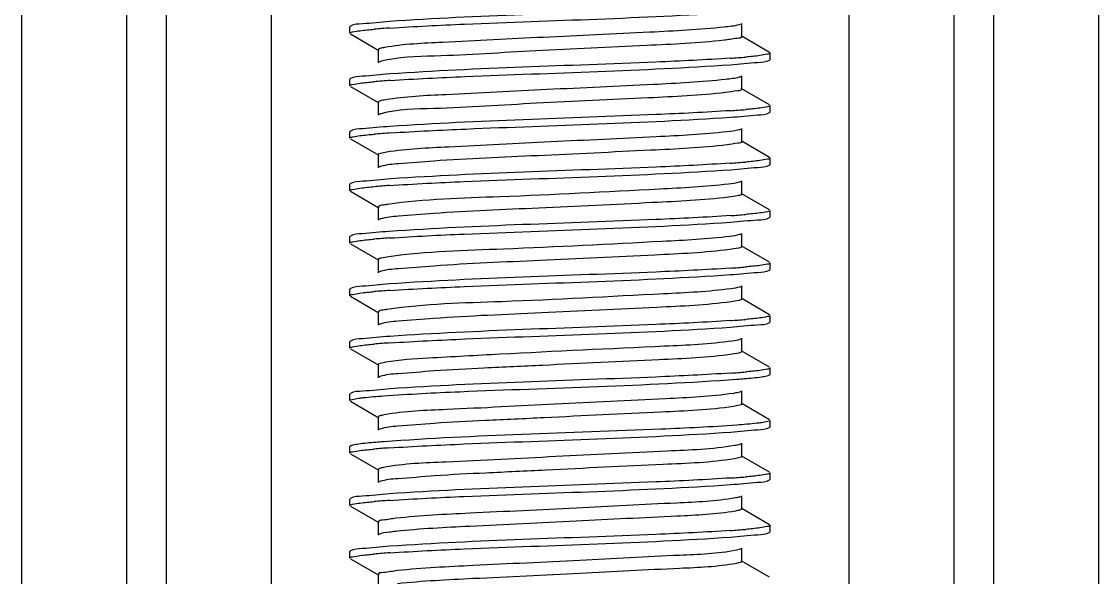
# Model space of a CAD drawing. Extents: x 27938 to 650306, y -92720 to 1524912.
# Drawn here: x 300564.7 to 301052.9, y 806665.5 to 806917.8 of the extents above; entities that cross this region are included whole.
import ezdxf

# ---------------------------------------------------------------- set-up
doc = ezdxf.new("R2010")
doc.units = 0
doc.header["$LTSCALE"] = 1000
doc.header["$MEASUREMENT"] = 0

msp = doc.modelspace()

# ---------------------------------------------------------------- linework, layer by layer
at = {"linetype": 'Continuous'}
for p, q in [((300564.69, 810344.87), (300564.69, 805603.84)), ((300612.32, 810344.87), (300612.32, 805603.84)), ((300630.18, 810344.87), (300630.18, 805603.84)), ((300677.8, 810344.87), (300677.8, 805603.84)), ((300939.75, 810344.87), (300939.75, 805603.84)), ((300987.37, 810344.87), (300987.37, 805603.84)), ((301005.23, 810344.87), (301005.23, 805603.84)), ((301052.86, 810344.87), (301052.86, 805603.84)), ((300713.75, 806915.65), (300713.52, 806915.39)), ((300713.52, 806912.41), (300713.52, 806915.39)), ((300713.52, 806912.41), (300713.52, 806915.39)), ((300891.14, 806910.93), (300891.14, 806916.88)), ((300713.75, 806912.15), (300726.67, 806904.67)), ((300903.8, 806903.74), (300890.88, 806911.23)), ((300726.41, 806904.97), (300726.41, 806899.02)), ((300904.03, 806900.51), (300904.03, 806903.48)), ((300904.03, 806900.51), (300904.03, 806903.48)), ((300903.8, 806900.25), (300904.03, 806900.51)), ((300713.75, 806891.84), (300713.52, 806891.58)), ((300713.52, 806888.6), (300713.52, 806891.58)), ((300713.52, 806888.6), (300713.52, 806891.58)), ((300891.14, 806887.11), (300891.14, 806893.07)), ((300713.75, 806888.34), (300726.67, 806880.86)), ((300903.8, 806879.93), (300890.88, 806887.41)), ((300726.41, 806881.16), (300726.41, 806875.21)), ((300904.03, 806876.69), (300904.03, 806879.67)), ((300904.03, 806876.69), (300904.03, 806879.67)), ((300903.8, 806876.43), (300904.03, 806876.69)), ((300891.14, 806863.3), (300891.14, 806869.25)), ((300713.75, 806868.03), (300713.52, 806867.76)), ((300713.52, 806864.79), (300713.52, 806867.76)), ((300713.52, 806864.79), (300713.52, 806867.76)), ((300713.75, 806864.53), (300726.67, 806857.04)), ((300903.8, 806856.12), (300890.88, 806863.6)), ((300726.41, 806857.35), (300726.41, 806851.39)), ((300904.03, 806852.88), (300904.03, 806855.86)), ((300904.03, 806852.88), (300904.03, 806855.86)), ((300903.8, 806852.62), (300904.03, 806852.88)), ((300891.14, 806839.49), (300891.14, 806845.44)), ((300713.75, 806844.21), (300713.52, 806843.95)), ((300713.52, 806840.97), (300713.52, 806843.95)), ((300713.52, 806840.97), (300713.52, 806843.95)), ((300713.75, 806840.71), (300726.67, 806833.23)), ((300903.8, 806832.31), (300890.88, 806839.79)), ((300726.41, 806833.53), (300726.41, 806827.58)), ((300904.03, 806829.07), (300904.03, 806832.05)), ((300904.03, 806829.07), (300904.03, 806832.05)), ((300903.8, 806828.81), (300904.03, 806829.07)), ((300713.75, 806820.4), (300713.52, 806820.14)), ((300891.14, 806815.67), (300891.14, 806821.63)), ((300713.52, 806817.16), (300713.52, 806820.14)), ((300713.52, 806817.16), (300713.52, 806820.14)), ((300713.75, 806816.9), (300726.67, 806809.42)), ((300903.8, 806808.49), (300890.88, 806815.98)), ((300726.41, 806809.72), (300726.41, 806803.77)), ((300904.03, 806805.26), (300904.03, 806808.23)), ((300904.03, 806805.26), (300904.03, 806808.23)), ((300903.8, 806804.99), (300904.03, 806805.26)), ((300713.75, 806796.59), (300713.52, 806796.33)), ((300713.52, 806793.35), (300713.52, 806796.33)), ((300713.52, 806793.35), (300713.52, 806796.33)), ((300891.14, 806791.86), (300891.14, 806797.81)), ((300713.75, 806793.09), (300726.67, 806785.61)), ((300903.8, 806784.68), (300890.88, 806792.16)), ((300726.41, 806785.91), (300726.41, 806779.95)), ((300903.8, 806781.18), (300904.03, 806781.44)), ((300904.03, 806781.44), (300904.03, 806784.42)), ((300904.03, 806781.44), (300904.03, 806784.42)), ((300713.75, 806772.77), (300713.52, 806772.51)), ((300713.52, 806769.54), (300713.52, 806772.51)), ((300713.52, 806769.54), (300713.52, 806772.51)), ((300891.14, 806768.05), (300891.14, 806774)), ((300713.75, 806769.28), (300726.67, 806761.79)), ((300903.8, 806760.87), (300890.88, 806768.35)), ((300726.41, 806762.1), (300726.41, 806756.14)), ((300903.8, 806757.37), (300904.03, 806757.63)), ((300904.03, 806757.63), (300904.03, 806760.61)), ((300904.03, 806757.63), (300904.03, 806760.61)), ((300713.75, 806748.96), (300713.52, 806748.7)), ((300713.52, 806745.72), (300713.52, 806748.7)), ((300713.52, 806745.72), (300713.52, 806748.7)), ((300891.14, 806744.24), (300891.14, 806750.19)), ((300713.75, 806745.46), (300726.67, 806737.98)), ((300903.8, 806737.05), (300890.88, 806744.54)), ((300726.41, 806738.28), (300726.41, 806732.33)), ((300727.11, 806732.82), (300726.67, 806732.63)), ((300903.8, 806733.56), (300904.03, 806733.82)), ((300904.03, 806733.82), (300904.03, 806736.79)), ((300904.03, 806733.82), (300904.03, 806736.79)), ((300713.75, 806725.15), (300713.52, 806724.89)), ((300713.52, 806721.91), (300713.52, 806724.89)), ((300713.52, 806721.91), (300713.52, 806724.89)), ((300891.14, 806720.42), (300891.14, 806726.38)), ((300713.75, 806721.65), (300726.67, 806714.17)), ((300903.8, 806713.24), (300890.88, 806720.72)), ((300726.41, 806714.47), (300726.41, 806708.52)), ((300904.03, 806710), (300904.03, 806712.98)), ((300904.03, 806710), (300904.03, 806712.98)), ((300727.07, 806708.99), (300726.67, 806708.82)), ((300903.8, 806709.74), (300904.03, 806710)), ((300713.75, 806701.34), (300713.52, 806701.07)), ((300713.52, 806698.1), (300713.52, 806701.07)), ((300713.52, 806698.1), (300713.52, 806701.07)), ((300891.14, 806696.61), (300891.14, 806702.56)), ((300713.75, 806697.84), (300726.67, 806690.36)), ((300903.8, 806689.43), (300890.88, 806696.91)), ((300726.41, 806690.66), (300726.41, 806684.7)), ((300904.03, 806686.19), (300904.03, 806689.17)), ((300904.03, 806686.19), (300904.03, 806689.17)), ((300903.8, 806685.93), (300904.03, 806686.19)), ((300891.14, 806672.8), (300891.14, 806678.75)), ((300713.75, 806677.52), (300713.52, 806677.26)), ((300713.52, 806674.29), (300713.52, 806677.26)), ((300713.52, 806674.29), (300713.52, 806677.26)), ((300713.75, 806674.02), (300726.67, 806666.54)), ((300903.8, 806665.62), (300890.88, 806673.1)), ((300726.41, 806666.84), (300726.41, 806660.89))]:
    msp.add_line(p, q, dxfattribs=at)
for centre, radius, start, end in [((300759, 806504.54), 411.16, 93.8191, 94.8056), ((300858.64, 807310.22), 410.02, 273.8293, 274.8033), ((300759.29, 806477.11), 414.79, 93.7945, 94.8061), ((300858.64, 807286.44), 410.06, 273.829, 274.8033), ((300759.68, 806448.44), 419.66, 93.7629, 94.8058), ((300858.68, 807262.12), 409.55, 273.8325, 274.8033), ((300758.74, 806436.34), 407.91, 93.8435, 94.8035), ((300858.81, 807236.6), 407.83, 273.8438, 274.8035), ((300758.82, 806411.61), 408.84, 93.8358, 94.8047), ((300858.7, 807214.21), 409.26, 273.8343, 274.8034), ((300759, 806385.57), 411.06, 93.8198, 94.8056), ((300858.64, 807191.14), 410, 273.8293, 274.8033), ((300759.28, 806358.19), 414.65, 93.7954, 94.806), ((300858.64, 807167.39), 410.07, 273.829, 274.8033), ((300758.74, 806317.28), 407.91, 93.8436, 94.8035), ((300858.82, 807117.48), 407.77, 273.8442, 274.8035), ((300758.81, 806292.59), 408.78, 93.8362, 94.8047), ((300858.7, 807095.11), 409.22, 273.8345, 274.8034), ((300758.99, 806266.6), 410.97, 93.8204, 94.8056)]:
    msp.add_arc(centre, radius, start, end, dxfattribs=at)
for points, knots in [([(300886.07, 806924.93), (300874.78, 806924.16), (300823.25, 806921.68), (300771.66, 806920.49), (300731.47, 806917.75)], [0, 0, 0, 0, 0.219182, 1, 1, 1, 1]), ([(300731.62, 806914.79), (300742.9, 806915.55), (300794.37, 806918.03), (300845.9, 806919.22), (300886.02, 806921.95)], [0, 0, 0, 0, 0.219464, 1, 1, 1, 1]), ([(300713.52, 806912.41), (300713.52, 806912.84), (300715.8, 806913.13), (300716.95, 806913.44), (300718.09, 806913.59)], [0, 0, 0, 0, 0.271583, 1, 1, 1, 1]), ([(300731.47, 806917.75), (300727.37, 806917.48), (300721.62, 806916.68), (300715.35, 806916.57), (300713.75, 806915.65)], [0, 0, 0, 0, 0.690282, 1, 1, 1, 1]), ([(300883.13, 806915.19), (300871.96, 806914), (300844.64, 806912.61), (300802.13, 806910.71), (300762.08, 806908.47), (300737.93, 806907.52), (300729.21, 806905.96)], [0, 0, 0, 0, 0.218541, 0.53186, 0.827656, 1, 1, 1, 1]), ([(300890.88, 806916.58), (300890.59, 806916.41), (300888.03, 806915.68), (300885.41, 806915.44), (300883.13, 806915.19)], [0, 0, 0, 0, 0.126922, 1, 1, 1, 1]), ([(300883.13, 806909.24), (300871.46, 806907.99), (300842.98, 806906.55), (300799.12, 806904.77), (300759.21, 806901.99), (300735.5, 806901.74), (300727.69, 806899.69)], [0, 0, 0, 0, 0.226203, 0.548928, 0.844544, 1, 1, 1, 1]), ([(300891.14, 806910.93), (300891.14, 806910.19), (300887.04, 806910.04), (300885.13, 806909.45), (300883.13, 806909.24)], [0, 0, 0, 0, 0.26668, 1, 1, 1, 1]), ([(300729.21, 806905.96), (300728.51, 806905.84), (300727.72, 806905.65), (300726.42, 806905.26), (300726.41, 806904.97)], [0, 0, 0, 0, 0.71423, 1, 1, 1, 1]), ([(300904.03, 806903.48), (300904.03, 806903.05), (300901.74, 806902.76), (300900.58, 806902.45), (300899.42, 806902.3)], [0, 0, 0, 0, 0.271492, 1, 1, 1, 1]), ([(300727.69, 806899.69), (300727.49, 806899.63), (300727.14, 806899.53), (300726.81, 806899.4), (300726.68, 806899.32)], [0, 0, 0, 0, 0.582774, 1, 1, 1, 1]), ([(300886.02, 806901.12), (300874.76, 806900.35), (300823.29, 806897.87), (300771.76, 806896.68), (300731.62, 806893.95)], [0, 0, 0, 0, 0.219137, 1, 1, 1, 1]), ([(300886.02, 806898.14), (300890.14, 806898.42), (300895.91, 806899.22), (300902.19, 806899.32), (300903.8, 806900.25)], [0, 0, 0, 0, 0.690317, 1, 1, 1, 1]), ([(300731.62, 806893.95), (300727.48, 806893.67), (300721.68, 806892.87), (300715.36, 806892.76), (300713.75, 806891.84)], [0, 0, 0, 0, 0.69044, 1, 1, 1, 1]), ([(300731.84, 806890.99), (300743.14, 806891.75), (300794.53, 806894.22), (300845.98, 806895.42), (300886.02, 806898.14)], [0, 0, 0, 0, 0.21999, 1, 1, 1, 1]), ([(300713.52, 806888.6), (300713.52, 806889.03), (300715.82, 806889.32), (300716.97, 806889.63), (300718.13, 806889.78)], [0, 0, 0, 0, 0.27145, 1, 1, 1, 1]), ([(300883.83, 806891.46), (300872.91, 806890.24), (300845.9, 806888.87), (300803.59, 806886.94), (300763.19, 806884.76), (300738.67, 806883.72), (300729.66, 806882.23)], [0, 0, 0, 0, 0.213445, 0.524835, 0.822565, 1, 1, 1, 1]), ([(300890.88, 806892.76), (300890.61, 806892.61), (300888.29, 806891.92), (300885.9, 806891.69), (300883.83, 806891.46)], [0, 0, 0, 0, 0.129402, 1, 1, 1, 1]), ([(300883.83, 806885.5), (300872.23, 806884.21), (300843.66, 806882.78), (300799.51, 806881), (300759.28, 806878.1), (300735.34, 806878), (300727.56, 806875.84)], [0, 0, 0, 0, 0.223629, 0.547758, 0.845359, 1, 1, 1, 1]), ([(300891.14, 806887.11), (300891.14, 806886.44), (300887.41, 806886.24), (300885.66, 806885.71), (300883.83, 806885.5)], [0, 0, 0, 0, 0.267679, 1, 1, 1, 1]), ([(300729.66, 806882.23), (300728.84, 806882.09), (300727.95, 806881.88), (300726.42, 806881.48), (300726.41, 806881.16)], [0, 0, 0, 0, 0.717972, 1, 1, 1, 1]), ([(300904.03, 806879.67), (300904.03, 806879.24), (300901.74, 806878.95), (300900.58, 806878.64), (300899.42, 806878.49)], [0, 0, 0, 0, 0.27149, 1, 1, 1, 1]), ([(300727.56, 806875.84), (300727.38, 806875.79), (300727.08, 806875.7), (300726.79, 806875.57), (300726.68, 806875.51)], [0, 0, 0, 0, 0.576628, 1, 1, 1, 1]), ([(300886.02, 806877.3), (300874.78, 806876.54), (300823.39, 806874.06), (300771.94, 806872.86), (300731.84, 806870.15)], [0, 0, 0, 0, 0.218917, 1, 1, 1, 1]), ([(300732.14, 806867.2), (300743.45, 806867.96), (300794.75, 806870.42), (300846.12, 806871.61), (300886.05, 806874.33)], [0, 0, 0, 0, 0.220703, 1, 1, 1, 1]), ([(300886.05, 806874.33), (300890.16, 806874.61), (300895.92, 806875.4), (300902.2, 806875.51), (300903.8, 806876.43)], [0, 0, 0, 0, 0.690284, 1, 1, 1, 1]), ([(300731.84, 806870.15), (300727.65, 806869.87), (300721.78, 806869.06), (300715.38, 806868.96), (300713.75, 806868.03)], [0, 0, 0, 0, 0.690671, 1, 1, 1, 1]), ([(300713.52, 806864.79), (300713.52, 806865.23), (300715.85, 806865.51), (300717.02, 806865.83), (300718.19, 806865.98)], [0, 0, 0, 0, 0.271241, 1, 1, 1, 1]), ([(300884.5, 806867.72), (300873.83, 806866.47), (300847.14, 806865.14), (300805.05, 806863.18), (300764.33, 806861.04), (300739.43, 806859.93), (300730.13, 806858.49)], [0, 0, 0, 0, 0.208365, 0.51783, 0.817489, 1, 1, 1, 1]), ([(300890.88, 806868.95), (300890.63, 806868.81), (300888.53, 806868.16), (300886.37, 806867.94), (300884.5, 806867.72)], [0, 0, 0, 0, 0.132064, 1, 1, 1, 1]), ([(300884.5, 806861.77), (300872.99, 806860.42), (300844.33, 806859.09), (300800.05, 806856.86), (300761.93, 806855.34), (300738.27, 806853.4), (300730.13, 806852.78), (300727.45, 806851.99)], [0, 0, 0, 0, 0.220836, 0.546198, 0.845814, 0.946671, 1, 1, 1, 1]), ([(300891.14, 806863.3), (300891.14, 806862.68), (300887.77, 806862.43), (300886.16, 806861.96), (300884.5, 806861.77)], [0, 0, 0, 0, 0.268865, 1, 1, 1, 1]), ([(300730.13, 806858.49), (300729.2, 806858.34), (300728.2, 806858.1), (300726.42, 806857.71), (300726.41, 806857.35)], [0, 0, 0, 0, 0.721099, 1, 1, 1, 1]), ([(300904.03, 806855.86), (300904.03, 806855.42), (300901.74, 806855.14), (300900.58, 806854.83), (300899.43, 806854.68)], [0, 0, 0, 0, 0.271512, 1, 1, 1, 1]), ([(300727.45, 806851.99), (300727.3, 806851.95), (300727.03, 806851.86), (300726.78, 806851.75), (300726.68, 806851.69)], [0, 0, 0, 0, 0.571059, 1, 1, 1, 1]), ([(300731.4, 806843.33), (300742.69, 806844.1), (300794.27, 806846.59), (300845.92, 806847.78), (300886.15, 806850.52)], [0, 0, 0, 0, 0.219066, 1, 1, 1, 1]), ([(300886.05, 806853.49), (300874.85, 806852.73), (300823.55, 806850.26), (300772.18, 806849.04), (300732.14, 806846.36)], [0, 0, 0, 0, 0.218549, 1, 1, 1, 1]), ([(300886.15, 806850.52), (300890.24, 806850.8), (300895.96, 806851.59), (300902.21, 806851.71), (300903.8, 806852.62)], [0, 0, 0, 0, 0.69018, 1, 1, 1, 1]), ([(300732.14, 806846.36), (300727.88, 806846.08), (300721.91, 806845.25), (300715.41, 806845.16), (300713.75, 806844.21)], [0, 0, 0, 0, 0.690961, 1, 1, 1, 1]), ([(300890.88, 806845.14), (300890.65, 806845.01), (300888.77, 806844.4), (300886.81, 806844.19), (300885.13, 806843.98)], [0, 0, 0, 0, 0.134759, 1, 1, 1, 1]), ([(300713.52, 806840.97), (300713.52, 806841.41), (300715.8, 806841.69), (300716.95, 806842), (300718.1, 806842.15)], [0, 0, 0, 0, 0.271599, 1, 1, 1, 1]), ([(300885.13, 806843.98), (300874.72, 806842.71), (300840.16, 806841.06), (300788.73, 806838.13), (300747.5, 806837.21), (300730.64, 806834.75)], [0, 0, 0, 0, 0.2033, 0.669699, 1, 1, 1, 1]), ([(300885.13, 806838.03), (300873.73, 806836.63), (300845.03, 806835.33), (300800.53, 806833.05), (300762.04, 806831.55), (300738.19, 806829.57), (300730.01, 806828.97), (300727.35, 806828.15)], [0, 0, 0, 0, 0.21788, 0.544381, 0.846087, 0.947243, 1, 1, 1, 1]), ([(300891.14, 806839.49), (300891.14, 806838.93), (300888.11, 806838.63), (300886.64, 806838.22), (300885.13, 806838.03)], [0, 0, 0, 0, 0.269913, 1, 1, 1, 1]), ([(300730.64, 806834.75), (300730.03, 806834.66), (300728.83, 806834.32), (300726.42, 806834.39), (300726.41, 806833.53)], [0, 0, 0, 0, 0.421563, 1, 1, 1, 1]), ([(300904.03, 806832.05), (300904.03, 806831.61), (300901.75, 806831.33), (300900.6, 806831.02), (300899.46, 806830.87)], [0, 0, 0, 0, 0.271607, 1, 1, 1, 1]), ([(300727.35, 806828.15), (300727.22, 806828.11), (300726.99, 806828.03), (300726.77, 806827.93), (300726.68, 806827.88)], [0, 0, 0, 0, 0.566019, 1, 1, 1, 1]), ([(300886.15, 806829.69), (300874.87, 806828.92), (300823.28, 806826.43), (300771.64, 806825.24), (300731.4, 806822.5)], [0, 0, 0, 0, 0.219044, 1, 1, 1, 1]), ([(300731.47, 806819.53), (300742.75, 806820.29), (300794.28, 806822.78), (300845.88, 806823.97), (300886.07, 806826.7)], [0, 0, 0, 0, 0.21915, 1, 1, 1, 1]), ([(300886.07, 806826.7), (300890.17, 806826.98), (300895.93, 806827.78), (300902.2, 806827.89), (300903.8, 806828.81)], [0, 0, 0, 0, 0.690268, 1, 1, 1, 1]), ([(300731.4, 806822.5), (300727.32, 806822.22), (300721.59, 806821.43), (300715.34, 806821.31), (300713.75, 806820.4)], [0, 0, 0, 0, 0.690198, 1, 1, 1, 1]), ([(300885.74, 806820.25), (300875.59, 806818.94), (300841.35, 806817.31), (300789.89, 806814.42), (300748.4, 806813.38), (300731.18, 806811.02)], [0, 0, 0, 0, 0.198237, 0.663206, 1, 1, 1, 1]), ([(300890.88, 806821.33), (300890.67, 806821.2), (300888.99, 806820.64), (300887.24, 806820.44), (300885.74, 806820.25)], [0, 0, 0, 0, 0.138038, 1, 1, 1, 1]), ([(300713.52, 806817.16), (300713.52, 806817.59), (300715.79, 806817.88), (300716.94, 806818.19), (300718.08, 806818.34)], [0, 0, 0, 0, 0.271633, 1, 1, 1, 1]), ([(300891.14, 806815.67), (300891.14, 806815.16), (300888.45, 806814.84), (300887.09, 806814.47), (300885.74, 806814.29)], [0, 0, 0, 0, 0.271897, 1, 1, 1, 1]), ([(300731.18, 806811.02), (300729.98, 806810.85), (300728.76, 806810.53), (300726.41, 806810.18), (300726.41, 806809.72)], [0, 0, 0, 0, 0.725984, 1, 1, 1, 1]), ([(300885.74, 806814.29), (300874.46, 806812.84), (300845.73, 806811.57), (300801.05, 806809.24), (300762.19, 806807.77), (300738.14, 806805.74), (300729.92, 806805.16), (300727.28, 806804.32)], [0, 0, 0, 0, 0.214764, 0.542299, 0.846146, 0.94769, 1, 1, 1, 1]), ([(300886.07, 806805.87), (300874.79, 806805.1), (300823.25, 806802.62), (300771.66, 806801.43), (300731.47, 806798.69)], [0, 0, 0, 0, 0.21918, 1, 1, 1, 1]), ([(300904.03, 806808.23), (300904.03, 806807.8), (300901.74, 806807.51), (300900.59, 806807.2), (300899.43, 806807.05)], [0, 0, 0, 0, 0.271532, 1, 1, 1, 1]), ([(300727.28, 806804.32), (300727.16, 806804.28), (300726.96, 806804.21), (300726.76, 806804.12), (300726.68, 806804.07)], [0, 0, 0, 0, 0.561464, 1, 1, 1, 1]), ([(300731.61, 806795.72), (300742.89, 806796.49), (300794.36, 806798.97), (300845.9, 806800.16), (300886.02, 806802.89)], [0, 0, 0, 0, 0.21945, 1, 1, 1, 1]), ([(300886.02, 806802.89), (300890.14, 806803.17), (300895.91, 806803.97), (300902.19, 806804.07), (300903.8, 806804.99)], [0, 0, 0, 0, 0.690314, 1, 1, 1, 1]), ([(300731.47, 806798.69), (300727.37, 806798.41), (300721.62, 806797.61), (300715.35, 806797.51), (300713.75, 806796.59)], [0, 0, 0, 0, 0.690278, 1, 1, 1, 1]), ([(300886.31, 806796.51), (300876.17, 806795.13), (300841.46, 806793.56), (300789.59, 806790.48), (300747.63, 806789.66), (300730.45, 806787.1)], [0, 0, 0, 0, 0.196711, 0.666198, 1, 1, 1, 1]), ([(300890.88, 806797.51), (300890.68, 806797.4), (300889.2, 806796.88), (300887.64, 806796.69), (300886.31, 806796.51)], [0, 0, 0, 0, 0.141415, 1, 1, 1, 1]), ([(300713.52, 806793.35), (300713.52, 806793.78), (300715.8, 806794.07), (300716.95, 806794.38), (300718.09, 806794.53)], [0, 0, 0, 0, 0.271586, 1, 1, 1, 1]), ([(300891.14, 806791.86), (300891.14, 806791.4), (300888.76, 806791.05), (300887.52, 806790.72), (300886.31, 806790.56)], [0, 0, 0, 0, 0.273799, 1, 1, 1, 1]), ([(300730.45, 806787.1), (300729.86, 806787.01), (300728.72, 806786.68), (300726.41, 806786.72), (300726.41, 806785.91)], [0, 0, 0, 0, 0.420896, 1, 1, 1, 1]), ([(300886.31, 806790.56), (300875.17, 806789.04), (300846.44, 806787.82), (300801.59, 806785.44), (300762.37, 806783.99), (300738.11, 806781.91), (300729.84, 806781.35), (300727.21, 806780.48)], [0, 0, 0, 0, 0.2115, 0.539982, 0.846021, 0.948031, 1, 1, 1, 1]), ([(300886.02, 806782.05), (300874.76, 806781.29), (300823.29, 806778.81), (300771.75, 806777.61), (300731.61, 806774.89)], [0, 0, 0, 0, 0.219141, 1, 1, 1, 1]), ([(300886.02, 806779.07), (300890.13, 806779.35), (300895.91, 806780.15), (300902.19, 806780.26), (300903.8, 806781.18)], [0, 0, 0, 0, 0.690317, 1, 1, 1, 1]), ([(300904.03, 806784.42), (300904.03, 806783.99), (300901.74, 806783.7), (300900.58, 806783.39), (300899.42, 806783.24)], [0, 0, 0, 0, 0.271493, 1, 1, 1, 1]), ([(300727.21, 806780.48), (300727.11, 806780.45), (300726.93, 806780.38), (300726.75, 806780.3), (300726.67, 806780.26)], [0, 0, 0, 0, 0.557348, 1, 1, 1, 1]), ([(300731.83, 806771.93), (300743.13, 806772.69), (300794.52, 806775.16), (300845.98, 806776.35), (300886.02, 806779.07)], [0, 0, 0, 0, 0.21997, 1, 1, 1, 1]), ([(300731.61, 806774.89), (300727.48, 806774.61), (300721.68, 806773.8), (300715.36, 806773.7), (300713.75, 806772.77)], [0, 0, 0, 0, 0.690434, 1, 1, 1, 1]), ([(300886.86, 806772.77), (300876.72, 806771.31), (300841.55, 806769.71), (300795.63, 806767.58), (300753.5, 806765.24), (300736.14, 806764.22), (300729.75, 806763.18)], [0, 0, 0, 0, 0.195214, 0.66949, 0.876579, 1, 1, 1, 1]), ([(300890.87, 806773.7), (300890.7, 806773.6), (300889.4, 806773.13), (300888.02, 806772.94), (300886.86, 806772.77)], [0, 0, 0, 0, 0.145106, 1, 1, 1, 1]), ([(300713.52, 806769.54), (300713.52, 806769.97), (300715.81, 806770.26), (300716.97, 806770.57), (300718.13, 806770.72)], [0, 0, 0, 0, 0.271456, 1, 1, 1, 1]), ([(300886.86, 806766.82), (300875.87, 806765.23), (300847.15, 806764.06), (300809.68, 806762.14), (300775.71, 806760.53), (300753.78, 806759.47), (300738.11, 806758.07), (300729.77, 806757.55), (300727.16, 806756.65)], [0, 0, 0, 0, 0.2081, 0.537452, 0.703534, 0.845734, 0.94828, 1, 1, 1, 1]), ([(300891.14, 806768.05), (300891.14, 806767.91), (300889.64, 806766.92), (300888.21, 806767.02), (300886.86, 806766.82)], [0, 0, 0, 0, 0.090621, 1, 1, 1, 1]), ([(300729.75, 806763.18), (300728.91, 806763.04), (300728.01, 806762.82), (300726.41, 806762.43), (300726.41, 806762.1)], [0, 0, 0, 0, 0.718866, 1, 1, 1, 1]), ([(300886.02, 806758.24), (300874.78, 806757.47), (300823.39, 806755), (300771.93, 806753.8), (300731.83, 806751.09)], [0, 0, 0, 0, 0.218927, 1, 1, 1, 1]), ([(300904.03, 806760.61), (300904.03, 806760.17), (300901.74, 806759.89), (300900.58, 806759.57), (300899.42, 806759.42)], [0, 0, 0, 0, 0.27149, 1, 1, 1, 1]), ([(300900.17, 806756.55), (300900.96, 806756.66), (300902.18, 806756.87), (300903.41, 806757.15), (300903.8, 806757.37)], [0, 0, 0, 0, 0.642991, 1, 1, 1, 1]), ([(300727.16, 806756.65), (300727.07, 806756.62), (300726.9, 806756.56), (300726.74, 806756.48), (300726.67, 806756.44)], [0, 0, 0, 0, 0.55363, 1, 1, 1, 1]), ([(300728.79, 806747.9), (300740.28, 806748.74), (300793.66, 806751.34), (300847.11, 806752.39), (300888.91, 806755.47)], [0, 0, 0, 0, 0.21564, 1, 1, 1, 1]), ([(300888.91, 806755.47), (300890.07, 806755.55), (300893.83, 806755.85), (300897.59, 806756.18), (300900.17, 806756.55)], [0, 0, 0, 0, 0.30751, 1, 1, 1, 1]), ([(300731.83, 806751.09), (300727.65, 806750.81), (300721.78, 806749.99), (300715.38, 806749.9), (300713.75, 806748.96)], [0, 0, 0, 0, 0.690663, 1, 1, 1, 1]), ([(300717.43, 806746.81), (300718.15, 806746.91), (300721.93, 806747.37), (300725.72, 806747.67), (300728.79, 806747.9)], [0, 0, 0, 0, 0.191483, 1, 1, 1, 1]), ([(300887.37, 806749.04), (300877.22, 806747.48), (300850.21, 806746.35), (300806.91, 806744.2), (300764.41, 806741.85), (300738.37, 806740.97), (300729.01, 806739.24)], [0, 0, 0, 0, 0.194105, 0.509785, 0.82001, 1, 1, 1, 1]), ([(300890.88, 806749.89), (300890.5, 806749.67), (300889.3, 806749.37), (300888.13, 806749.15), (300887.37, 806749.04)], [0, 0, 0, 0, 0.36416, 1, 1, 1, 1]), ([(300713.52, 806745.72), (300713.52, 806746.1), (300715.44, 806746.41), (300716.45, 806746.68), (300717.43, 806746.81)], [0, 0, 0, 0, 0.274278, 1, 1, 1, 1]), ([(300887.37, 806743.08), (300876.54, 806741.42), (300847.85, 806740.32), (300810.34, 806738.35), (300776.09, 806736.73), (300753.91, 806735.68), (300738.12, 806734.25), (300729.71, 806733.74), (300727.11, 806732.82)], [0, 0, 0, 0, 0.204575, 0.534732, 0.702004, 0.845303, 0.948449, 1, 1, 1, 1]), ([(300891.14, 806744.24), (300891.14, 806743.87), (300889.32, 806743.48), (300888.32, 806743.23), (300887.37, 806743.08)], [0, 0, 0, 0, 0.278319, 1, 1, 1, 1]), ([(300729.01, 806739.24), (300728.36, 806739.11), (300727.62, 806738.95), (300726.41, 806738.55), (300726.41, 806738.28)], [0, 0, 0, 0, 0.712667, 1, 1, 1, 1]), ([(300888.91, 806734.63), (300877.45, 806733.79), (300824.08, 806731.18), (300770.62, 806730.13), (300728.79, 806727.06)], [0, 0, 0, 0, 0.215051, 1, 1, 1, 1]), ([(300886.16, 806731.46), (300890.24, 806731.74), (300895.97, 806732.53), (300902.21, 806732.64), (300903.8, 806733.56)], [0, 0, 0, 0, 0.690176, 1, 1, 1, 1]), ([(300900.17, 806735.71), (300899.46, 806735.61), (300895.71, 806735.15), (300891.95, 806734.85), (300888.91, 806734.63)], [0, 0, 0, 0, 0.191313, 1, 1, 1, 1]), ([(300904.03, 806736.79), (300904.03, 806736.42), (300902.14, 806736.11), (300901.14, 806735.85), (300900.17, 806735.71)], [0, 0, 0, 0, 0.274533, 1, 1, 1, 1]), ([(300731.4, 806724.27), (300742.69, 806725.04), (300794.27, 806727.53), (300845.92, 806728.71), (300886.16, 806731.46)], [0, 0, 0, 0, 0.219067, 1, 1, 1, 1]), ([(300713.52, 806721.91), (300713.52, 806722.34), (300715.8, 806722.63), (300716.95, 806722.94), (300718.1, 806723.09)], [0, 0, 0, 0, 0.271597, 1, 1, 1, 1]), ([(300717.43, 806725.98), (300716.63, 806725.86), (300715.4, 806725.65), (300714.14, 806725.37), (300713.75, 806725.15)], [0, 0, 0, 0, 0.643579, 1, 1, 1, 1]), ([(300728.79, 806727.06), (300727.63, 806726.98), (300723.83, 806726.68), (300720.04, 806726.34), (300717.43, 806725.98)], [0, 0, 0, 0, 0.307323, 1, 1, 1, 1]), ([(300887.85, 806725.3), (300877.81, 806723.65), (300850.69, 806722.6), (300807.11, 806720.4), (300764.27, 806717.97), (300738.04, 806717.19), (300728.72, 806715.37)], [0, 0, 0, 0, 0.1914, 0.508904, 0.82143, 1, 1, 1, 1]), ([(300890.87, 806726.07), (300890.54, 806725.88), (300889.51, 806725.61), (300888.49, 806725.41), (300887.85, 806725.3)], [0, 0, 0, 0, 0.370146, 1, 1, 1, 1]), ([(300887.85, 806719.35), (300877.19, 806717.6), (300848.54, 806716.59), (300811.02, 806714.56), (300776.48, 806712.94), (300754.07, 806711.88), (300738.14, 806710.42), (300729.67, 806709.94), (300727.07, 806708.99)], [0, 0, 0, 0, 0.200932, 0.531835, 0.700309, 0.844745, 0.948548, 1, 1, 1, 1]), ([(300891.14, 806720.42), (300891.13, 806720.09), (300889.57, 806719.7), (300888.67, 806719.48), (300887.85, 806719.35)], [0, 0, 0, 0, 0.281673, 1, 1, 1, 1]), ([(300728.72, 806715.37), (300728.14, 806715.25), (300727.46, 806715.1), (300726.41, 806714.71), (300726.41, 806714.47)], [0, 0, 0, 0, 0.709469, 1, 1, 1, 1]), ([(300904.03, 806712.98), (300904.03, 806712.55), (300901.75, 806712.26), (300900.6, 806711.95), (300899.46, 806711.8)], [0, 0, 0, 0, 0.27161, 1, 1, 1, 1]), ([(300886.16, 806710.62), (300874.87, 806709.85), (300823.29, 806707.37), (300771.64, 806706.18), (300731.4, 806703.43)], [0, 0, 0, 0, 0.219037, 1, 1, 1, 1]), ([(300886.07, 806707.64), (300890.17, 806707.92), (300895.93, 806708.72), (300902.2, 806708.82), (300903.8, 806709.74)], [0, 0, 0, 0, 0.690266, 1, 1, 1, 1]), ([(300731.4, 806703.43), (300727.32, 806703.16), (300721.59, 806702.36), (300715.34, 806702.25), (300713.75, 806701.34)], [0, 0, 0, 0, 0.690196, 1, 1, 1, 1]), ([(300731.47, 806700.46), (300742.74, 806701.23), (300794.28, 806703.71), (300845.88, 806704.9), (300886.07, 806707.64)], [0, 0, 0, 0, 0.219143, 1, 1, 1, 1]), ([(300713.52, 806698.1), (300713.52, 806698.53), (300715.79, 806698.82), (300716.94, 806699.13), (300718.08, 806699.28)], [0, 0, 0, 0, 0.271633, 1, 1, 1, 1]), ([(300888.29, 806701.56), (300879.54, 806700.02), (300855.36, 806699.05), (300815.27, 806696.82), (300772.78, 806694.92), (300745.49, 806693.53), (300734.34, 806692.33)], [0, 0, 0, 0, 0.172879, 0.468878, 0.781995, 1, 1, 1, 1]), ([(300890.87, 806702.26), (300890.58, 806702.09), (300889.71, 806701.84), (300888.84, 806701.66), (300888.29, 806701.56)], [0, 0, 0, 0, 0.376739, 1, 1, 1, 1]), ([(300888.29, 806695.61), (300879.54, 806694.06), (300855.36, 806693.1), (300815.27, 806690.87), (300772.78, 806688.96), (300745.49, 806687.58), (300734.34, 806686.38)], [0, 0, 0, 0, 0.172879, 0.468878, 0.781995, 1, 1, 1, 1]), ([(300891.14, 806696.61), (300891.13, 806696.32), (300889.81, 806695.92), (300889.01, 806695.74), (300888.29, 806695.61)], [0, 0, 0, 0, 0.285344, 1, 1, 1, 1]), ([(300734.34, 806692.33), (300732.36, 806692.12), (300730.47, 806691.54), (300726.41, 806691.38), (300726.42, 806690.66)], [0, 0, 0, 0, 0.733223, 1, 1, 1, 1]), ([(300904.03, 806689.17), (300904.03, 806688.74), (300901.74, 806688.45), (300900.59, 806688.14), (300899.43, 806687.99)], [0, 0, 0, 0, 0.271534, 1, 1, 1, 1]), ([(300734.34, 806686.38), (300733.38, 806686.28), (300730.84, 806685.9), (300728.08, 806685.82), (300726.67, 806685)], [0, 0, 0, 0, 0.372684, 1, 1, 1, 1]), ([(300886.07, 806686.8), (300874.79, 806686.04), (300823.25, 806683.55), (300771.66, 806682.36), (300731.47, 806679.63)], [0, 0, 0, 0, 0.219178, 1, 1, 1, 1]), ([(300731.61, 806676.66), (300742.89, 806677.42), (300794.36, 806679.9), (300845.9, 806681.09), (300886.02, 806683.82)], [0, 0, 0, 0, 0.219437, 1, 1, 1, 1]), ([(300886.02, 806683.82), (300890.14, 806684.1), (300895.91, 806684.9), (300902.19, 806685.01), (300903.8, 806685.93)], [0, 0, 0, 0, 0.690313, 1, 1, 1, 1]), ([(300731.47, 806679.63), (300727.37, 806679.35), (300721.62, 806678.55), (300715.35, 806678.44), (300713.75, 806677.52)], [0, 0, 0, 0, 0.690275, 1, 1, 1, 1]), ([(300713.52, 806674.29), (300713.52, 806674.72), (300715.8, 806675), (300716.95, 806675.31), (300718.09, 806675.46)], [0, 0, 0, 0, 0.271588, 1, 1, 1, 1]), ([(300888.71, 806677.83), (300880.25, 806676.21), (300856.45, 806675.35), (300816.72, 806673.05), (300774.05, 806671.18), (300746.45, 806669.77), (300735.07, 806668.6)], [0, 0, 0, 0, 0.167774, 0.461831, 0.776883, 1, 1, 1, 1]), ([(300890.87, 806678.45), (300890.62, 806678.3), (300889.9, 806678.08), (300889.16, 806677.91), (300888.71, 806677.83)], [0, 0, 0, 0, 0.384134, 1, 1, 1, 1]), ([(300888.71, 806671.87), (300880.25, 806670.26), (300856.45, 806669.4), (300816.72, 806667.09), (300774.05, 806665.23), (300746.45, 806663.82), (300735.07, 806662.64)], [0, 0, 0, 0, 0.167774, 0.461831, 0.776883, 1, 1, 1, 1]), ([(300891.14, 806672.8), (300891.13, 806672.54), (300890.03, 806672.15), (300889.32, 806671.99), (300888.71, 806671.87)], [0, 0, 0, 0, 0.289775, 1, 1, 1, 1]), ([(300735.07, 806668.6), (300732.91, 806668.37), (300730.86, 806667.73), (300726.41, 806667.63), (300726.42, 806666.84)], [0, 0, 0, 0, 0.734072, 1, 1, 1, 1])]:
    msp.add_open_spline(points, degree=3, knots=knots, dxfattribs=at)
for points in [[(300718.09, 806913.59), (300720.24, 806913.87), (300722.4, 806914.07), (300724.56, 806914.26)], [(300899.42, 806902.3), (300897.28, 806902.02), (300895.13, 806901.82), (300892.97, 806901.64)], [(300718.13, 806889.78), (300720.26, 806890.06), (300722.4, 806890.26), (300724.54, 806890.44)], [(300899.42, 806878.49), (300897.28, 806878.21), (300895.13, 806878.01), (300892.97, 806877.83)], [(300718.19, 806865.98), (300720.29, 806866.25), (300722.41, 806866.45), (300724.52, 806866.63)], [(300899.43, 806854.68), (300897.28, 806854.4), (300895.13, 806854.2), (300892.97, 806854.01)], [(300718.1, 806842.15), (300720.25, 806842.43), (300722.42, 806842.64), (300724.59, 806842.82)], [(300899.46, 806830.87), (300897.3, 806830.59), (300895.13, 806830.38), (300892.96, 806830.2)], [(300718.08, 806818.34), (300720.24, 806818.62), (300722.41, 806818.82), (300724.57, 806819.01)], [(300899.43, 806807.05), (300897.29, 806806.77), (300895.13, 806806.57), (300892.97, 806806.39)], [(300718.09, 806794.53), (300720.24, 806794.81), (300722.4, 806795.01), (300724.56, 806795.19)], [(300899.42, 806783.24), (300897.28, 806782.96), (300895.13, 806782.76), (300892.97, 806782.58)], [(300718.13, 806770.72), (300720.26, 806771), (300722.4, 806771.19), (300724.54, 806771.38)], [(300899.42, 806759.42), (300897.28, 806759.15), (300895.13, 806758.95), (300892.97, 806758.76)], [(300718.1, 806723.09), (300720.25, 806723.37), (300722.42, 806723.57), (300724.59, 806723.76)], [(300899.46, 806711.8), (300897.3, 806711.52), (300895.13, 806711.32), (300892.96, 806711.14)], [(300718.08, 806699.28), (300720.24, 806699.56), (300722.41, 806699.76), (300724.57, 806699.94)], [(300899.43, 806687.99), (300897.29, 806687.71), (300895.13, 806687.51), (300892.97, 806687.32)], [(300718.09, 806675.46), (300720.24, 806675.74), (300722.4, 806675.94), (300724.56, 806676.13)]]:
    msp.add_open_spline(points, degree=3, dxfattribs=at)

doc.saveas('drawing.dxf')
